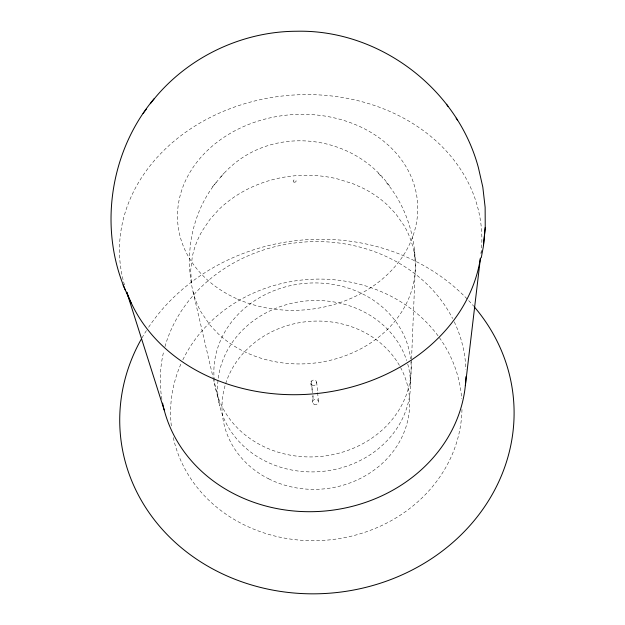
<?xml version="1.0" encoding="UTF-8"?>
<svg xmlns="http://www.w3.org/2000/svg" width="625" height="625" viewBox="0 0 625 625"><rect width="100%" height="100%" fill="white"/><g stroke="black" fill="none" stroke-linecap="round" stroke-linejoin="round"><path stroke-width="0.47" stroke-dasharray="3.12 2.34" d="M410.469 385.031L411.516 359.828M411.555 358.859L415.352 266.781C415.594 236.492 405.883 205.727 386.266 182.445M312.633 402.484L312.938 395.68M480.977 253.523L481.203 251.594M216.242 182.352C193.422 210.617 185.078 249.219 191.609 284.734A114.133 95.547 -5.3 0 0 201.297 312.422L209.945 325.023L217.828 333.461A113.227 94.781 -5.4 0 0 242.461 350.719A112.422 94.133 -5.4 0 0 363.945 347.078A112.422 94.133 -5.4 0 0 414.125 252.813A113.555 95.086 -5.5 0 0 404.188 225.789L395.742 213.758L386.75 204.406A113.703 95.234 -5.5 0 0 363.5 188.438L352.914 183.703L337.203 178.828A114.367 95.836 -5.4 0 0 303.953 175.305L295.523 175.727A110.266 92.234 -5.4 0 0 278.141 178.336A112.062 93.812 -5.4 0 0 246.094 189.93A113.82 95.344 -5.3 0 0 218.664 209.719L209.867 219.516L202.008 231.203A114.039 95.508 -5.3 0 0 192.289 256.875L190.703 270.336L191.609 284.734M220.633 177.164C265.398 123.453 351.836 131.133 390.727 187.672M212.531 186.812L223.922 173.211M378.453 173.344L382.555 178.148M193.062 291.852L213.125 377.695M213.344 378.641L219.742 406M310.742 383.328L312.602 392.812M311.195 381.305L312.727 392.789M316.688 382.148L317.555 391.734M317.641 392.695L318.422 401.328M414.578 249.836L415.086 259.969M312.992 395.672L313.07 400.492M410.914 361.758A98.75 86.898 -5.4 0 1 270.266 449.438A98.75 86.898 -5.4 0 1 255.523 300.141A98.75 86.898 -5.4 0 1 410.633 358.898M407.766 364.148A96.523 85.609 -5.4 0 1 288.195 469.273A96.523 85.609 -5.4 0 1 245.516 327.289A96.523 85.609 -5.4 0 1 406.687 360.562M124.461 284.914A181.461 149.742 -5.4 0 1 287.883 95.453A181.461 149.742 -5.4 0 1 481.062 253.367M141.992 337.891A197.359 177.109 -5.4 0 1 146.5 330.461M148.617 327.234A197.359 177.109 -5.4 0 1 473.633 306.086M461.969 409.461A145.828 130.664 -5.4 0 1 328.727 539.961A145.828 130.664 -5.4 0 1 173.156 437.031M171.336 425.891A145.828 130.664 -5.4 0 1 181.227 363.312M182.844 359.844A145.828 130.664 -5.4 0 1 341.586 280.633A145.828 130.664 -5.4 0 1 461.688 398.812M454.258 321.836A152.984 134.898 -5.4 0 1 465.906 369.383M161.922 399.383A152.984 134.898 -5.4 0 1 163.852 350.844M164.961 346.656A152.984 134.898 -5.4 0 1 299.891 242.398A152.984 134.898 -5.4 0 1 452.625 318.531M237.68 299.125A120.312 97.805 -5.4 0 0 417.742 208.367A120.312 97.805 -5.4 0 0 237.398 129.484A120.312 97.805 -5.4 0 0 237.68 299.125M314.039 404.219A2.953 2.641 -5.4 0 0 318.477 401.867A2.953 2.641 -5.4 0 0 314.07 399.641A2.953 2.641 -5.4 0 0 314.039 404.219M312.188 385.094A3.031 2.688 -5.4 0 0 316.75 382.695A3.031 2.688 -5.4 0 0 312.219 380.43A3.031 2.688 -5.4 0 0 312.188 385.094M293.938 182.078A1.469 1.18 -5.4 0 0 296.117 180.945A1.469 1.18 -5.4 0 0 293.891 180.031A1.469 1.18 -5.4 0 0 293.938 182.078M268.758 478.875A93.922 84.062 -5.4 0 0 409.68 403.633A93.922 84.062 -5.4 0 0 269.086 333.141A93.922 84.062 -5.4 0 0 268.758 478.875"/><path stroke-width="0.94" d="M481.25 257.812L483.359 246.563L485.242 227.398L485.133 207.32L482.812 187.07L478.461 167.898C457.359 88.367 378.953 29.32 296.664 31.25C240.234 31.375 184.57 58.781 150.375 103.695M483.5 245.438L485.242 227.398M465.352 385.672L480.445 258A181.461 149.742 -5.4 0 1 315.234 393.695A181.461 149.742 -5.4 0 1 126.828 292.203M154.125 98.711C110.312 150.781 98.43 227.359 125.289 289.984M143.078 113.477L146.336 109.148M446.539 104.266L448.031 106.422M456.133 118.141L457.414 119.992M123.055 284.906L131.32 303.586M126.789 292.258L164.164 409.906M474.258 306.82A197.359 177.109 -5.4 0 1 458.148 537.656A197.359 177.109 -5.4 0 1 202.195 562.812A197.359 177.109 -5.4 0 1 141.047 339.57M465.93 376.68A152.984 134.898 -5.4 0 1 324.562 511.055A152.984 134.898 -5.4 0 1 162.602 403.102"/></g></svg>
